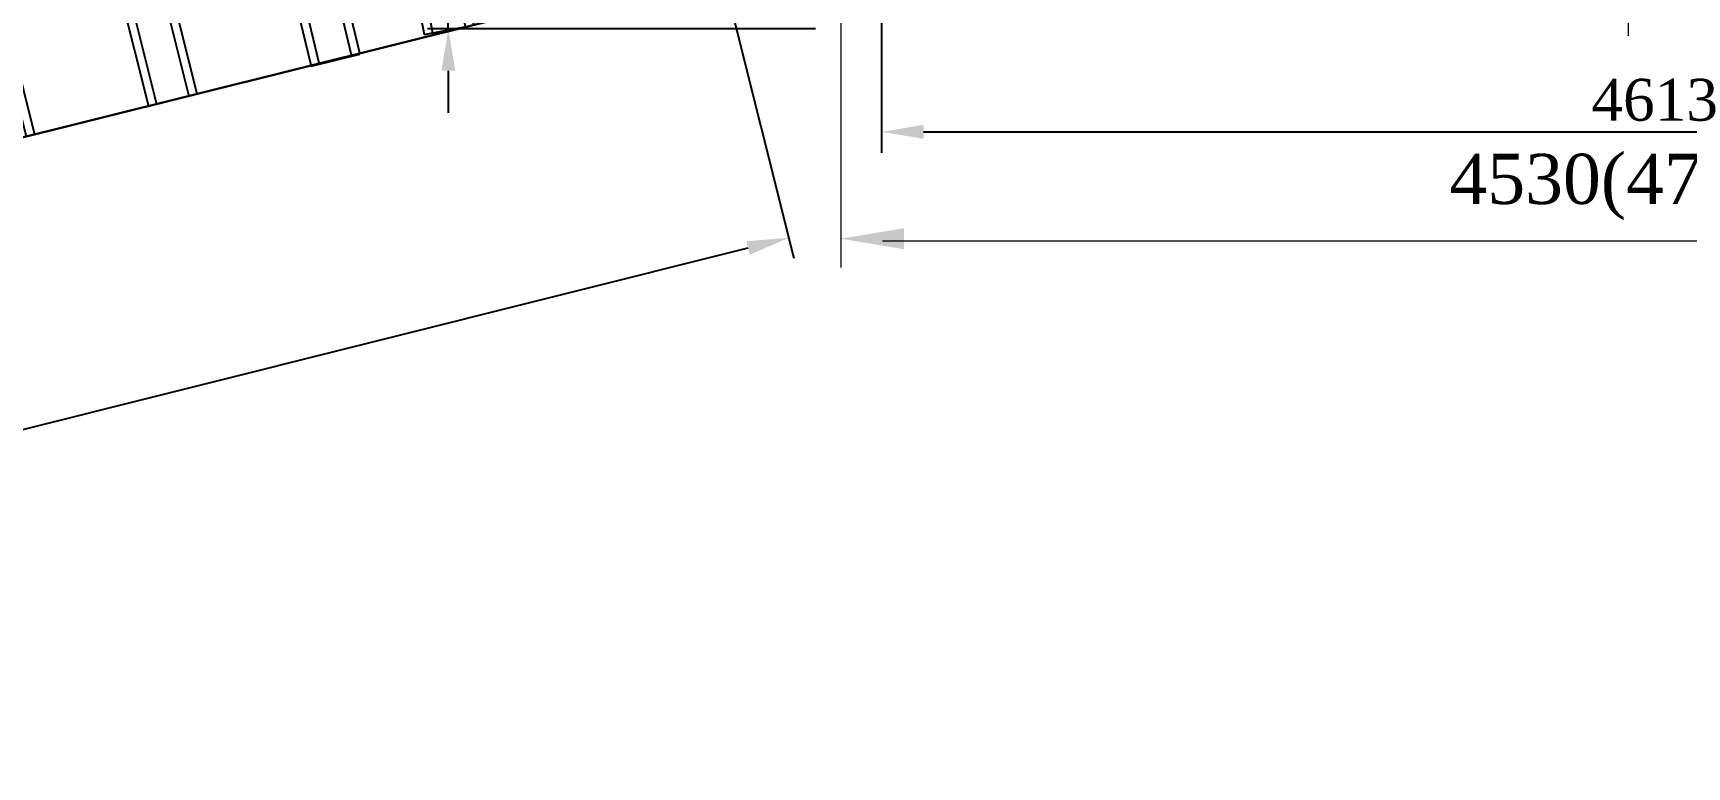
# Model space of a CAD drawing. Header units: millimetres. Extents: x -46762 to 161452, y -66984 to 31524.
# Drawn here: x 112664 to 117599, y 7524 to 9713 of the extents above; entities that cross this region are included whole.
import ezdxf

# ---------------------------------------------------------------- set-up
doc = ezdxf.new("R2010")
doc.units = ezdxf.units.MM
doc.header["$LTSCALE"] = 0.5
doc.styles.get("Standard").update_dxf_attribs({"font": 'TIMES.TTF'})
doc.dimstyles.new('ISO-25', dxfattribs={"dimscale": 50, "dimtxt": 2.5, "dimasz": 2.5, "dimexe": 1.25, "dimexo": 0.625, "dimtad": 1, "dimdec": 0, "dimtxsty": 'Standard', "dimcen": 2.5, "dimadec": 0, "dimazin": 0, "dimtfac": 1, "dimtdec": 0, "dimtmove": 0, "dimatfit": 3, "dimfxl": 1, "dimarcsym": 0})

# ---------------------------------------------------------------- blocks, each defined once
blk = doc.blocks.new('*D80')
at = {"color": 0, "lineweight": -2}
for p, q in [((113903.3825605979, 10045.45903231725), (113903.3825605979, 10476.01959468206)), ((114999.2770313537, 9920.459032317245), (113840.8825605979, 9920.459032317245)), ((113903.3825605979, 9725.812406228331), (113903.3825605979, 9920.459032317245)), ((114999.2770313537, 9725.812406228331), (113840.8825605979, 9725.812406228331)), ((113903.3825605979, 9600.812406228331), (113903.3825605979, 9475.812406228331))]:
    blk.add_line(p, q, dxfattribs=at)
at = {"color": 0}
for points in [[(113882.5492272646, 10045.45903231725), (113924.2158939312, 10045.45903231725), (113903.3825605979, 9920.459032317245)], [(113882.5492272646, 9600.812406228331), (113924.2158939312, 9600.812406228331), (113903.3825605979, 9725.812406228331)]]:
    blk.add_solid(points, dxfattribs=at)
at = {"layer": 'Defpoints', "color": 0}
for p in [(113903.3825605979, 9920.459032317245), (115030.5270313537, 9920.459032317245), (115030.5270313537, 9725.812406228331)]:
    blk.add_point(p, dxfattribs=at)
at = {"color": 0, "insert": (113808.3708446642, 10323.23931349967), "char_height": 125, "attachment_point": 5, "rotation": 90}
blk.add_mtext('195', dxfattribs=at)
blk = doc.blocks.new('11122')
for p, q in [((114545.8681064126, 18362.47513468355), (114545.8681064126, 18333.47513468355)), ((114545.8681064126, 18362.47513468355), (114564.8681064126, 18362.47513468355)), ((114545.8681064126, 18362.47513468355), (114545.8681064126, 18001.53842683796)), ((114595.3181064126, 18252.47513468356), (114570.7108815727, 18357.83967798765)), ((114645.9181064126, 18252.47513468356), (114670.5253312525, 18357.83967798765)), ((114676.3681064126, 18362.47513468355), (114695.3681064126, 18362.47513468355)), ((114695.3681064126, 18362.47513468355), (114695.3681064126, 18333.47513468355)), ((114695.3681064126, 18362.47513468355), (114695.3681064126, 18001.53842683796)), ((114545.8681064126, 18333.47513468355), (114565.8681064126, 18333.47513468355)), ((114570.8681064126, 18357.16646418291), (114570.8681064126, 18356.47513468356)), ((114570.8681064126, 18328.47513468356), (114570.8681064126, 18001.53842683797)), ((114590.8681064126, 18245.47513468357), (114570.8681064126, 18328.47513468356)), ((114650.3681064126, 18245.47513468357), (114670.3681064126, 18328.47513468356)), ((114670.3681064126, 18357.16646418322), (114670.3681064126, 18356.47513468356)), ((114670.3681064126, 18328.47513468356), (114670.3681064126, 18001.53842683797)), ((114675.3681064126, 18333.47513468355), (114695.3681064126, 18333.47513468355)), ((114595.3181064126, 18252.47513468356), (114645.9181064126, 18252.47513468356)), ((114596.8681064126, 18239.47513468355), (114644.3681064126, 18239.47513468355)), ((114545.8681064126, 18001.53842683796), (114545.8681064126, 17743.12318835683)), ((114570.8681064126, 18001.53842683797), (114570.8681064126, 17743.12318835683)), ((114670.3681064126, 18001.53842683797), (114670.3681064126, 17743.12318835683)), ((114695.3681064126, 18001.53842683796), (114695.3681064126, 17743.12318835683)), ((114545.8681064126, 17818.12318835683), (114695.3681064126, 17818.12318835683)), ((114545.8681064126, 17743.12318835683), (114500.3681064126, 17743.12318835683)), ((114500.3681064126, 17743.12318835683), (114500.3681064126, 17693.12318835684)), ((114545.8681064126, 17743.12318835683), (114695.3681064126, 17743.12318835683)), ((114695.3681064126, 17743.12318835683), (114740.8681064126, 17743.12318835683)), ((114740.8681064126, 17743.12318835683), (114740.8681064126, 17693.12318835683)), ((114500.3681064126, 17693.12318835683), (114740.8681064126, 17693.12318835683)), ((114545.8681064126, 17693.12318835684), (114545.8681064126, 17543.12318835683)), ((114545.8681064126, 17693.12318835683), (114545.8681064126, 17543.12318835683)), ((114570.8681064126, 17693.12318835683), (114570.8681064126, 17543.12318835684)), ((114570.8681064126, 17693.12318835683), (114570.8681064126, 17543.12318835683)), ((114670.3681064126, 17693.12318835683), (114670.3681064126, 17543.12318835684)), ((114670.3681064126, 17693.12318835683), (114670.3681064126, 17543.12318835683)), ((114695.3681064126, 17693.12318835684), (114695.3681064126, 17543.12318835683)), ((114695.3681064126, 17693.12318835683), (114695.3681064126, 17543.12318835683)), ((114500.3681064126, 17543.12318835683), (114740.8681064126, 17543.12318835683)), ((114500.3681064126, 17543.12318835683), (114500.3681064126, 17493.12318835683)), ((114740.8681064126, 17543.12318835684), (114740.8681064126, 17493.12318835683)), ((114500.3681064126, 17493.12318835683), (114740.8681064126, 17493.12318835683)), ((114545.8681064126, 17493.12318835683), (114545.8681064126, 17201.53842683797)), ((114570.8681064126, 17493.12318835683), (114570.8681064126, 17201.53842683795)), ((114670.3681064126, 17493.12318835683), (114670.3681064126, 17201.53842683795)), ((114695.3681064126, 17493.12318835683), (114695.3681064126, 17201.53842683797)), ((114545.8681064126, 17201.53842683797), (114545.8681064126, 17152.67998761581)), ((114570.8681064126, 17201.53842683795), (114570.8681064126, 17152.67998761581)), ((114670.3681064126, 17201.53842683795), (114670.3681064126, 17152.67998761581)), ((114695.3681064126, 17201.53842683797), (114695.3681064126, 17152.67998761581)), ((114500.3681064126, 17152.67998761581), (114500.3681064126, 17102.67998761582)), ((114545.8681064126, 17152.67998761581), (114500.3681064126, 17152.67998761581)), ((114545.8681064126, 17152.67998761581), (114695.3681064126, 17152.67998761581)), ((114695.3681064126, 17152.67998761581), (114740.8681064126, 17152.67998761581)), ((114740.8681064126, 17152.67998761581), (114740.8681064126, 17102.67998761581)), ((114740.8681064126, 17152.67998761581), (115170.3681064126, 17152.67998761581)), ((114500.3681064126, 17102.67998761581), (114740.8681064126, 17102.67998761581)), ((114545.8681064126, 17102.67998761581), (114545.8681064126, 15109.64287879228)), ((114570.8681064126, 17102.67998761581), (114570.8681064126, 15109.64287879228)), ((114670.3681064126, 17102.67998761581), (114670.3681064126, 15109.64287879228)), ((114695.3681064126, 17102.67998761581), (114695.3681064126, 15109.64287879228)), ((115170.3681064126, 17102.67998761581), (114740.8681064126, 17102.67998761581)), ((114545.8681064126, 15109.64287879228), (114695.3681064126, 15109.64287879228))]:
    blk.add_line(p, q)
for centre in [(114527.8681064126, 17718.12318835683), (114713.3681064126, 17718.12318835683), (114527.8681064126, 17518.12318835682), (114713.3681064126, 17518.12318835683), (114527.8681064126, 17127.67998761581), (114713.3681064126, 17127.67998761581)]:
    blk.add_circle(centre, 13.5)
for centre, radius, start, end in [((114564.8681064126, 18356.47513468356), 6, 0, 90), ((114676.3681064126, 18356.47513468356), 6, 90, 180), ((114565.8681064126, 18328.47513468356), 5, 0, 90), ((114675.3681064126, 18328.47513468356), 5, 90, 180), ((114596.8681064126, 18245.47513468357), 6, 180, 270), ((114644.3681064126, 18245.47513468357), 6, 270, 0)]:
    blk.add_arc(centre, radius, start, end)
blk = doc.blocks.new('*D92')
at = {"color": 0, "lineweight": -2}
for p, q in [((114723.2841498253, 9885.758834593624), (114934.2966232662, 9041.916422013826)), ((108970.0809427414, 7614.920343759884), (114797.8685804999, 9072.225482490318)), ((108652.9643952596, 8367.80575841256), (108863.9768687004, 7523.963345832766))]:
    blk.add_line(p, q, dxfattribs=at)
at = {"color": 0}
for points in [[(114792.8145857124, 9092.43649222425), (114802.9225752875, 9052.014472756382), (114919.1346389035, 9102.54945121563)], [(108965.0269479538, 7635.131353493816), (108975.1349375289, 7594.709334025949), (108848.8148843378, 7584.596375034569)]]:
    blk.add_solid(points, dxfattribs=at)
at = {"layer": 'Defpoints', "color": 0}
for p in [(114715.703157644, 9916.075349194525), (114919.1346389035, 9102.54945121563), (108645.3834030783, 8398.122273013461)]:
    blk.add_point(p, dxfattribs=at)
at = {"color": 0, "insert": (111856.0611876696, 8455.19976248833), "char_height": 125, "attachment_point": 5, "rotation": 14.039558172193116}
blk.add_mtext('АП-11,2 (10 м)', dxfattribs=at)
blk = doc.blocks.new('*D111')
at = {"color": 0, "lineweight": -2}
for p, q in [((115196.4111155468, 9899.346068104936), (115196.4111155468, 9356.215354301094)), ((119809.7404695947, 9888.469746548304), (119809.7404695947, 9356.215354301094)), ((115321.4111155468, 9418.715354301094), (119684.7404695947, 9418.715354301094))]:
    blk.add_line(p, q, dxfattribs=at)
at = {"color": 0}
for points in [[(115321.4111155468, 9439.548687634428), (115321.4111155468, 9397.88202096776), (115196.4111155468, 9418.715354301094)], [(119684.7404695947, 9439.548687634428), (119684.7404695947, 9397.88202096776), (119809.7404695947, 9418.715354301094)]]:
    blk.add_solid(points, dxfattribs=at)
at = {"layer": 'Defpoints', "color": 0}
for p in [(115196.4111155468, 9930.596068104936), (119809.7404695947, 9919.719746548304), (119809.7404695947, 9418.715354301094)]:
    blk.add_point(p, dxfattribs=at)
at = {"color": 0, "insert": (117503.0757925707, 9513.546825101383), "char_height": 125, "attachment_point": 5}
blk.add_mtext('4613', dxfattribs=at)

msp = doc.modelspace()

# ---------------------------------------------------------------- linework, layer by layer
at = {"color": 7, "lineweight": 9}
msp.add_line((117424.2727083894, 14075.8935208182), (117424.2727083894, 9705.414938144771), dxfattribs=at)
at = {"color": 1, "lineweight": 30}
msp.add_line((114712.3779050749, 9920.59606810494), (106695.4868513778, 7921.760632675272), dxfattribs=at)
at = {"color": 7, "linetype": 'ByBlock', "lineweight": 9}
for p, q in [((115074.3229695947, 9888.565684048299), (115074.3229695947, 9365.086625824057)), ((115074.3229695947, 9508.539120966016), (115074.3229695947, 9013.584563822093)), ((119685.1242195947, 9092.809479029696), (115198.9392195947, 9092.809479029696))]:
    msp.add_line(p, q, dxfattribs=at)
at = {"color": 7, "lineweight": 9}
msp.add_solid([(115262.8402747264, 9131.257502576482), (115262.8402747264, 9068.557502576485), (115074.7402747264, 9099.907502576476)], dxfattribs=at)

# ---------------------------------------------------------------- block references
at = {"color": 7}
for p, rotation in [((4145.564793073058, -26596.52217324441), 10.79999999996907), ((5712.638467451433, -32005.52261879891), 13.59999999995381), ((5520.258325392206, -32876.46565103759), 13.99999999997513), ((5035.106982754543, -32997.41264247135), 13.99999999997513)]:
    msp.add_blockref('11122', p, dxfattribs=dict(at, rotation=rotation))

# ---------------------------------------------------------------- texts
at = {"color": 7, "lineweight": 9}
msp.add_text('4530(4750)', height=149.5395, dxfattribs=at).set_placement((116890.6508698474, 9203.57037342446))

# ---------------------------------------------------------------- dimensions: what is measured, and where the dimension line sits
at = {"color": 7}
dim = msp.add_linear_dim(base=(113903.3825605979, 9920.459032317245), p1=(115030.5270313537, 9725.812406228331), p2=(115030.5270313537, 9920.459032317245), angle=90, dimstyle='ISO-25', dxfattribs=at)
dim.commit()
dim.dimension.update_dxf_attribs({"geometry": '*D80', "text_midpoint": (113808.3708446642, 10323.23931349967)})
dim = msp.add_linear_dim(base=(119809.7404695947, 9418.715354301094), p1=(115196.4111155468, 9930.596068104936), p2=(119809.7404695947, 9919.719746548304), dimstyle='ISO-25', dxfattribs=at)
dim.commit()
dim.dimension.update_dxf_attribs({"geometry": '*D111', "text_midpoint": (117503.0757925707, 9513.546825101383)})
dim = msp.add_aligned_dim(p1=(108645.3834030783, 8398.122273013461), p2=(114715.703157644, 9916.075349194522), distance=-838.5754314608772, text='АП-11,2 (10 м)', dimstyle='ISO-25', dxfattribs=at)
dim.commit()
dim.dimension.update_dxf_attribs({"geometry": '*D92', "text_midpoint": (111856.0611876696, 8455.19976248833)})

doc.saveas('drawing.dxf')
